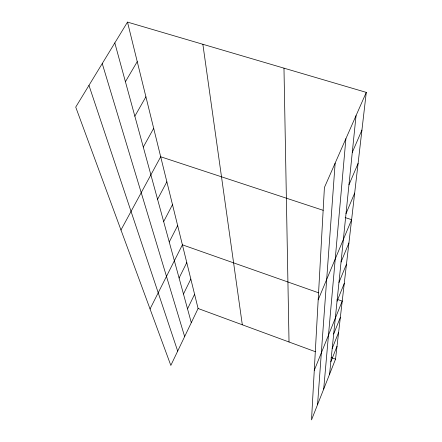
<?xml version="1.0" encoding="UTF-8"?>
<svg xmlns="http://www.w3.org/2000/svg" width="442" height="442" viewBox="0 0 442 442"><rect width="100%" height="100%" fill="white"/><g stroke="black" fill="none" stroke-linecap="round" stroke-linejoin="round"><path stroke-width="0.66" d="M317.566 404.607L335.147 163.12M323.699 389.087L345.898 138.689M329.561 374.263L356.048 115.627M366.274 92.384L324.411 187.507L311.522 419.9L335.539 359.136L366.274 92.384L127.5 22.1L75.726 107.102L170.833 365.412L198.088 308.494L127.5 22.1M330.831 361.843L337.025 346.257M332.202 348.456L338.622 332.373M333.682 333.981L340.351 317.378M314.273 370.324L342.224 301.118L337.014 299.284M337.042 301.184L344.263 283.438M338.959 282.51L346.484 264.134M341.053 262.023L348.926 242.978M318.179 299.836L351.605 219.685L345.158 217.558M346.009 213.641L354.672 193.093M348.965 184.806L358.092 163.418M352.285 152.374L361.932 130.086M187.524 308.87L194.59 294.289M183.469 294.029L190.828 279.024M179.093 278.035L186.773 262.587M150.048 308.969L182.397 244.824L318.781 292.864M169.242 241.995L177.651 225.575M163.662 221.586L172.496 204.64M157.567 199.298L166.866 181.8M120.97 229.989L160.695 156.766L323.218 210.331M143.285 147.059L153.689 128.34M134.849 116.191L145.915 96.804M125.418 81.709L137.241 61.615M198.088 308.494L315.301 351.677M331.113 357.506L335.539 359.136M88.964 85.372L177.684 351.097M102.251 63.56L184.645 336.566M114.815 42.929L191.298 322.671M202.867 44.283L242.31 324.787M283.974 68.156L289.029 341.998"/></g></svg>
